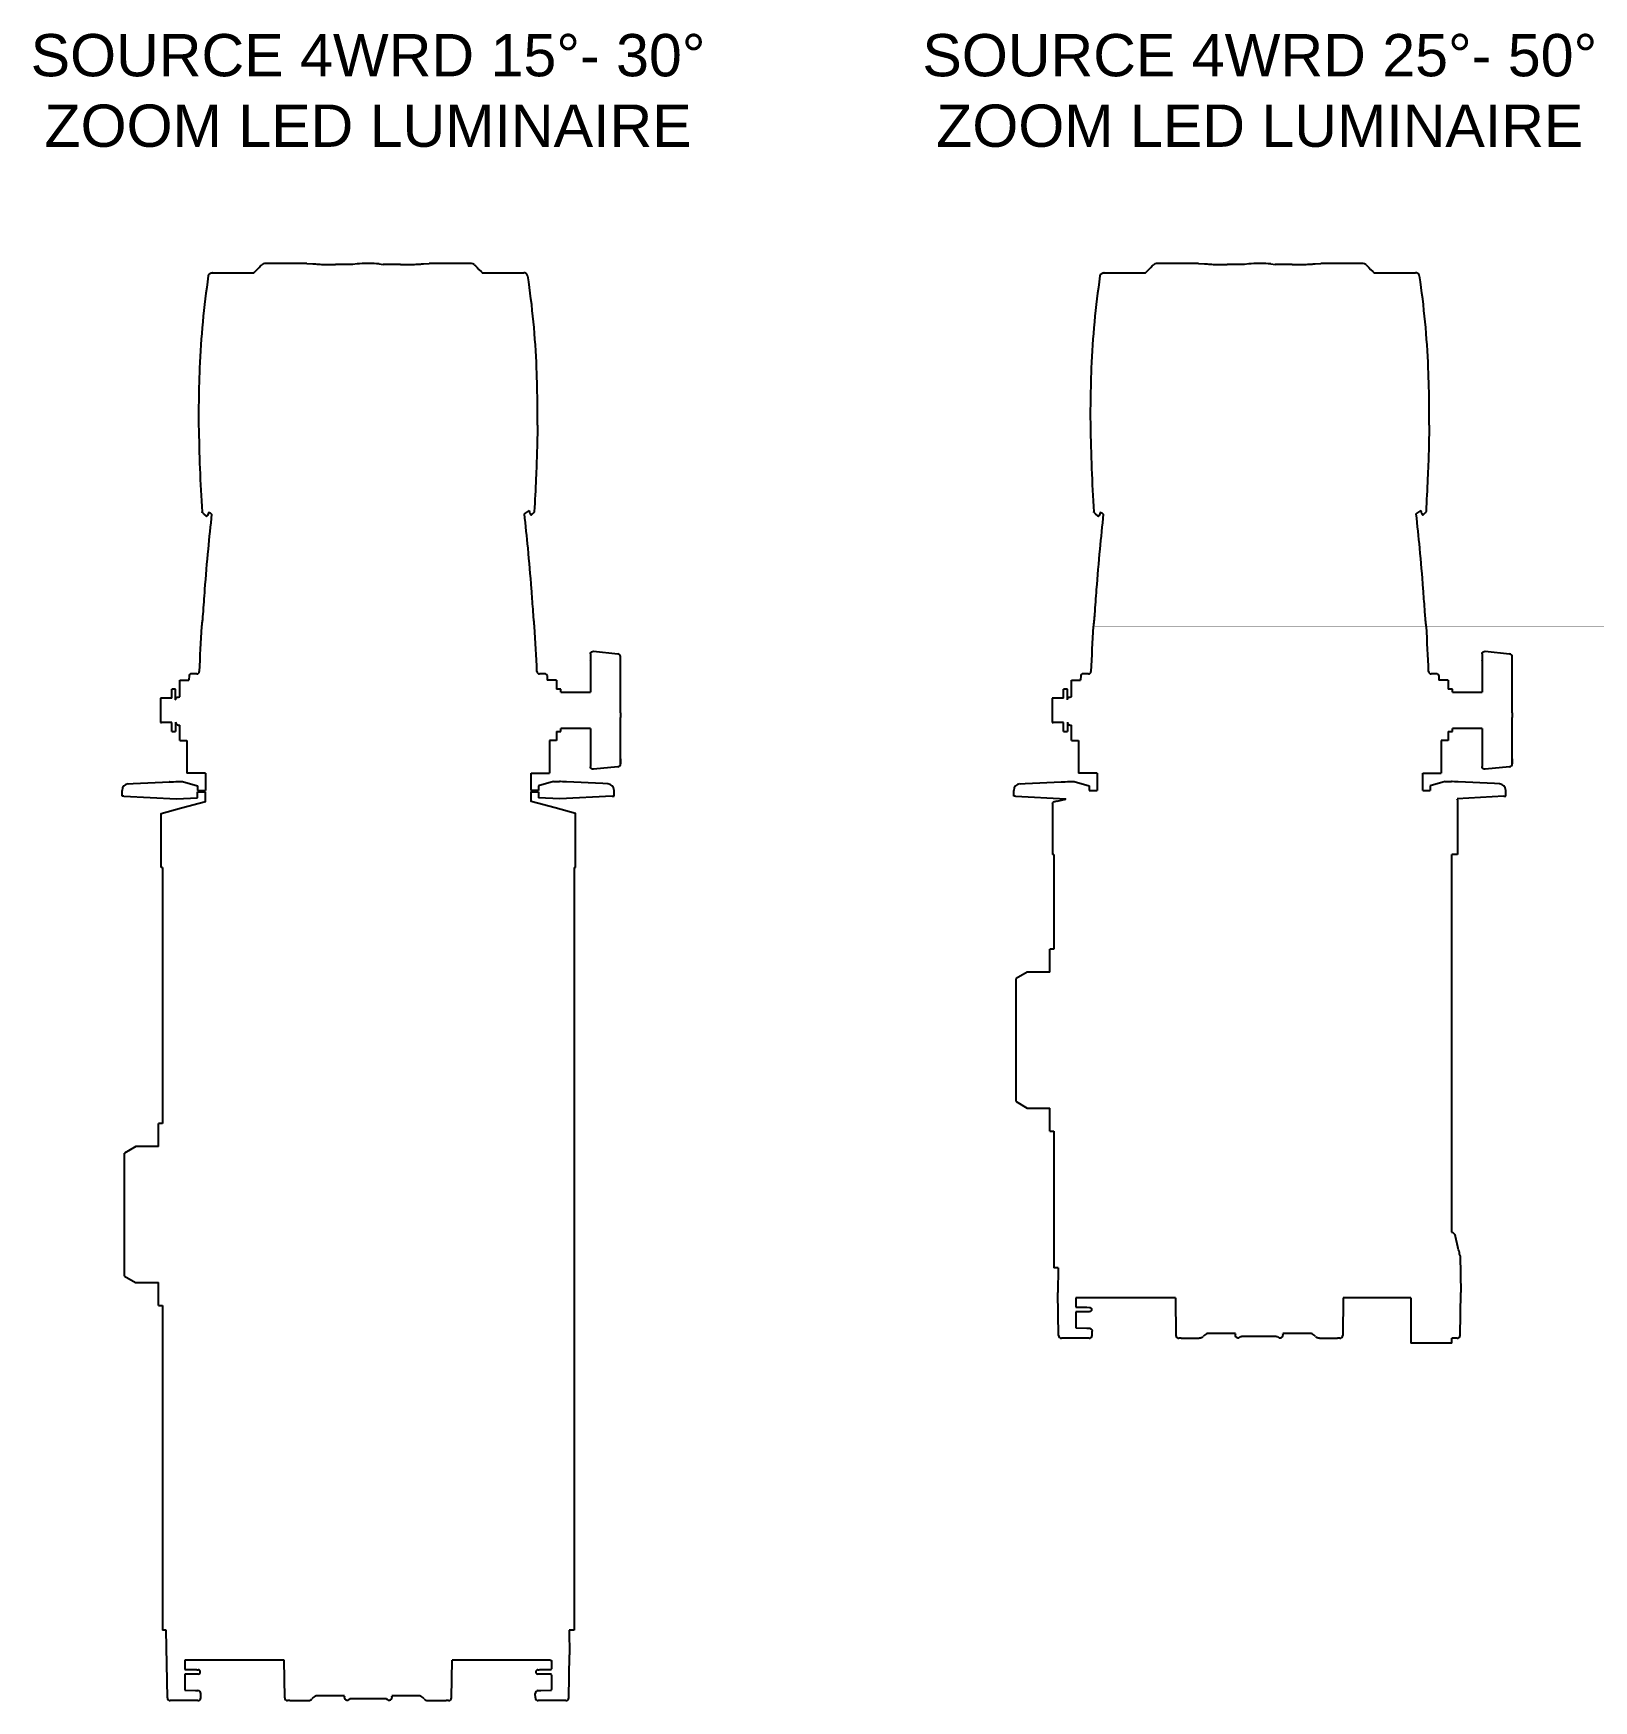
# Model space of a CAD drawing. Header units: inches. Extents: x 0 to 310, y 0 to 246.
# Drawn here: x 167.24 to 199.49, y 6.47 to 40.95 of the extents above; entities that cross this region are included whole.
import ezdxf

# ---------------------------------------------------------------- set-up
doc = ezdxf.new("R2010")
doc.units = ezdxf.units.IN
doc.header["$MEASUREMENT"] = 0
doc.linetypes.add('SLD-Solid', pattern=[0])
doc.layers.add('TEXT', color=1, linetype='Continuous')
doc.styles.add('ARIAL', font='arial.ttf')

msp = doc.modelspace()

# ---------------------------------------------------------------- linework, layer by layer
for p, q in [((170.932, 36.004), (170.935, 36.004)), ((170.939, 36.004), (170.935, 36.004)), ((171.394, 36.004), (171.795, 36.004)), ((172.892, 36.198), (172.018, 36.198)), ((172.892, 36.198), (173.013, 36.19)), ((173.842, 36.172), (173.487, 36.172)), ((173.931, 36.186), (173.842, 36.172)), ((174.139, 36.198), (174.138, 36.198)), ((174.177, 36.198), (174.139, 36.198)), ((174.383, 36.186), (174.472, 36.172)), ((174.828, 36.172), (174.472, 36.172)), ((175.303, 36.19), (175.423, 36.198)), ((176.293, 36.198), (175.423, 36.198)), ((176.519, 36.004), (176.921, 36.004)), ((177.376, 36.004), (177.38, 36.004)), ((177.46, 35.937), (177.458, 35.937)), ((189.366, 36.004), (189.368, 36.004)), ((189.372, 36.004), (189.368, 36.004)), ((189.827, 36.004), (190.229, 36.004)), ((191.326, 36.198), (190.451, 36.198)), ((191.326, 36.198), (191.446, 36.19)), ((192.276, 36.172), (191.92, 36.172)), ((192.365, 36.186), (192.276, 36.172)), ((192.572, 36.198), (192.571, 36.198)), ((192.611, 36.198), (192.572, 36.198)), ((192.817, 36.186), (192.906, 36.172)), ((193.261, 36.172), (192.906, 36.172)), ((193.737, 36.19), (193.856, 36.198)), ((194.727, 36.198), (193.856, 36.198)), ((194.953, 36.004), (195.355, 36.004)), ((195.81, 36.004), (195.813, 36.004)), ((195.894, 35.937), (195.891, 35.937)), ((170.655, 33.245), (170.654, 33.206)), ((189.089, 33.245), (189.087, 33.206)), ((170.653, 33.048), (170.655, 32.852)), ((189.087, 33.048), (189.089, 32.852)), ((170.867, 31.053), (170.835, 30.981)), ((177.391, 31.02), (177.491, 31.089)), ((189.301, 31.053), (189.269, 30.981)), ((195.825, 31.02), (195.925, 31.089)), ((170.762, 31.014), (170.805, 30.977)), ((177.508, 31.023), (177.514, 31.006)), ((177.54, 31.003), (177.557, 31.017)), ((189.195, 31.014), (189.239, 30.977)), ((195.942, 31.023), (195.948, 31.006)), ((195.974, 31.003), (195.991, 31.017)), ((170.741, 28.945), (170.739, 28.926)), ((177.575, 28.926), (177.574, 28.945)), ((189.174, 28.945), (189.173, 28.926)), ((196.009, 28.926), (196.007, 28.945)), ((178.752, 28.12), (178.752, 27.983)), ((178.752, 27.983), (178.752, 27.331)), ((178.82, 28.175), (179.32, 28.123)), ((179.377, 27.957), (179.377, 28.066)), ((179.377, 26.901), (179.377, 27.957)), ((197.185, 28.12), (197.185, 27.983)), ((197.185, 27.983), (197.185, 27.331)), ((197.253, 28.175), (197.753, 28.123)), ((197.81, 27.957), (197.81, 28.066)), ((197.81, 26.901), (197.81, 27.957)), ((170.457, 27.677), (170.454, 27.581)), ((177.857, 27.677), (177.861, 27.581)), ((188.891, 27.677), (188.887, 27.581)), ((196.291, 27.677), (196.294, 27.581)), ((170.179, 27.394), (170.101, 27.394)), ((170.101, 27.206), (170.101, 27.394)), ((170.179, 27.17), (170.179, 27.394)), ((170.266, 27.231), (170.266, 27.581)), ((170.266, 27.581), (170.454, 27.581)), ((178.049, 27.581), (177.861, 27.581)), ((178.049, 27.581), (178.049, 27.394)), ((178.127, 27.394), (178.049, 27.394)), ((178.143, 27.394), (178.127, 27.394)), ((178.143, 27.331), (178.143, 27.394)), ((178.143, 27.331), (178.752, 27.331)), ((188.613, 27.394), (188.535, 27.394)), ((188.535, 27.206), (188.535, 27.394)), ((188.613, 27.17), (188.613, 27.394)), ((188.7, 27.231), (188.7, 27.581)), ((188.7, 27.581), (188.887, 27.581)), ((196.482, 27.581), (196.294, 27.581)), ((196.482, 27.581), (196.482, 27.394)), ((196.56, 27.394), (196.482, 27.394)), ((196.577, 27.394), (196.56, 27.394)), ((196.577, 27.331), (196.577, 27.394)), ((196.577, 27.331), (197.185, 27.331)), ((169.866, 27.206), (169.866, 27.081)), ((169.866, 27.081), (169.866, 26.831)), ((170.101, 27.206), (169.888, 27.206)), ((170.237, 27.23), (170.266, 27.231)), ((179.377, 26.901), (179.377, 26.809)), ((188.3, 27.206), (188.3, 27.081)), ((188.3, 27.081), (188.3, 26.831)), ((188.535, 27.206), (188.322, 27.206)), ((188.671, 27.23), (188.7, 27.231)), ((197.81, 26.901), (197.81, 26.809)), ((169.866, 26.831), (169.866, 26.706)), ((170.101, 26.706), (169.888, 26.706)), ((170.101, 26.519), (170.101, 26.706)), ((170.179, 26.71), (170.179, 26.519)), ((170.237, 26.65), (170.266, 26.649)), ((170.266, 26.331), (170.266, 26.649)), ((178.143, 26.519), (178.143, 26.581)), ((178.752, 26.581), (178.143, 26.581)), ((178.752, 26.581), (178.752, 25.792)), ((179.377, 25.847), (179.377, 26.809)), ((188.3, 26.831), (188.3, 26.706)), ((188.535, 26.706), (188.322, 26.706)), ((188.535, 26.519), (188.535, 26.706)), ((188.613, 26.71), (188.613, 26.519)), ((188.671, 26.65), (188.7, 26.649)), ((188.7, 26.331), (188.7, 26.649)), ((196.577, 26.519), (196.577, 26.581)), ((197.185, 26.581), (196.577, 26.581)), ((197.185, 26.581), (197.185, 25.792)), ((197.81, 25.847), (197.81, 26.809)), ((170.101, 26.519), (170.179, 26.519)), ((170.266, 26.331), (170.409, 26.331)), ((178.049, 26.331), (177.909, 26.331)), ((178.049, 26.519), (178.127, 26.519)), ((178.049, 26.519), (178.049, 26.331)), ((178.127, 26.519), (178.143, 26.519)), ((178.127, 26.519), (178.127, 26.519)), ((188.535, 26.519), (188.613, 26.519)), ((188.7, 26.331), (188.843, 26.331)), ((196.482, 26.331), (196.342, 26.331)), ((196.482, 26.519), (196.56, 26.519)), ((196.482, 26.519), (196.482, 26.331)), ((196.56, 26.519), (196.577, 26.519)), ((196.56, 26.519), (196.56, 26.519)), ((179.377, 25.955), (179.377, 25.847)), ((197.81, 25.955), (197.81, 25.847)), ((170.797, 25.656), (170.797, 25.299)), ((177.529, 25.299), (177.529, 25.656)), ((179.321, 25.784), (178.82, 25.737)), ((189.231, 25.656), (189.231, 25.299)), ((195.963, 25.299), (195.963, 25.656)), ((197.754, 25.784), (197.253, 25.737)), ((169.072, 25.18), (169.072, 25.299)), ((169.109, 25.178), (169.072, 25.18)), ((169.109, 25.178), (170.196, 25.121)), ((169.2, 25.434), (169.304, 25.439)), ((169.304, 25.439), (170.056, 25.479)), ((170.322, 25.485), (170.632, 25.392)), ((170.632, 25.392), (170.632, 25.299)), ((170.632, 25.299), (170.797, 25.299)), ((170.632, 25.269), (170.797, 25.269)), ((170.632, 25.146), (170.632, 25.269)), ((177.682, 25.299), (177.529, 25.299)), ((177.992, 25.485), (177.682, 25.392)), ((177.682, 25.392), (177.682, 25.299)), ((177.682, 25.269), (177.682, 25.146)), ((179.205, 25.178), (178.118, 25.121)), ((179.01, 25.439), (178.259, 25.479)), ((179.114, 25.434), (179.01, 25.439)), ((179.205, 25.178), (179.242, 25.18)), ((179.242, 25.18), (179.242, 25.299)), ((187.506, 25.18), (187.506, 25.299)), ((187.543, 25.178), (187.506, 25.18)), ((187.543, 25.178), (188.582, 25.123)), ((187.634, 25.434), (187.738, 25.439)), ((187.738, 25.439), (188.489, 25.479)), ((188.756, 25.485), (189.066, 25.392)), ((189.066, 25.392), (189.066, 25.299)), ((189.066, 25.299), (189.231, 25.299)), ((195.963, 25.299), (196.116, 25.299)), ((196.426, 25.485), (196.116, 25.392)), ((196.116, 25.392), (196.116, 25.299)), ((197.639, 25.178), (196.671, 25.127)), ((197.444, 25.439), (196.692, 25.479)), ((197.548, 25.434), (197.444, 25.439)), ((197.639, 25.178), (197.676, 25.18)), ((197.676, 25.18), (197.676, 25.299)), ((170.196, 25.121), (170.632, 25.146)), ((178.118, 25.121), (177.682, 25.146)), ((188.308, 25.037), (188.307, 25.039)), ((188.307, 25.039), (188.307, 23.975)), ((188.402, 25.078), (188.353, 25.065)), ((188.353, 25.065), (188.353, 25.065)), ((188.402, 25.078), (188.581, 25.118)), ((196.677, 25.101), (196.677, 23.975)), ((188.307, 23.975), (188.308, 23.975)), ((188.334, 23.975), (188.308, 23.975)), ((188.334, 23.975), (188.334, 22.015)), ((196.559, 16.16), (196.559, 23.975)), ((196.677, 23.975), (196.559, 23.975)), ((169.879, 23.702), (169.88, 23.702)), ((169.906, 23.702), (169.88, 23.702)), ((169.906, 23.702), (169.906, 18.407)), ((178.42, 23.702), (178.447, 23.702)), ((178.42, 23.702), (178.42, 7.932)), ((178.447, 23.702), (178.447, 23.702)), ((188.334, 22.015), (188.252, 22.015)), ((188.252, 21.541), (188.252, 22.015)), ((187.783, 21.541), (187.552, 21.406)), ((187.552, 18.864), (187.552, 21.406)), ((188.252, 21.541), (187.783, 21.541)), ((187.552, 18.864), (187.781, 18.73)), ((187.78, 18.729), (188.24, 18.729)), ((187.781, 18.73), (188.252, 18.73)), ((188.252, 18.255), (188.252, 18.73)), ((169.906, 18.407), (169.823, 18.407)), ((169.823, 17.932), (169.823, 18.407)), ((169.353, 17.932), (169.123, 17.798)), ((169.823, 17.932), (169.353, 17.932)), ((188.252, 18.255), (188.334, 18.255)), ((188.334, 18.255), (188.334, 15.425)), ((169.123, 15.255), (169.123, 17.798)), ((196.687, 15.858), (196.64, 16.077)), ((196.733, 15.675), (196.746, 14.913)), ((169.123, 15.255), (169.352, 15.122)), ((188.425, 15.425), (188.334, 15.425)), ((188.425, 15.425), (188.416, 14.913)), ((169.351, 15.121), (169.81, 15.121)), ((169.352, 15.122), (169.823, 15.122)), ((169.823, 14.647), (169.823, 15.122)), ((188.432, 14.027), (188.416, 14.913)), ((196.731, 14.027), (196.746, 14.913)), ((169.823, 14.647), (169.906, 14.647)), ((169.906, 14.647), (169.906, 7.932)), ((190.85, 14.803), (188.791, 14.803)), ((188.791, 14.803), (188.791, 14.667)), ((188.791, 14.667), (188.791, 14.613)), ((188.791, 14.613), (189.014, 14.609)), ((189.014, 14.517), (188.791, 14.513)), ((188.791, 14.513), (188.791, 14.183)), ((189.014, 14.609), (189.069, 14.608)), ((189.069, 14.518), (189.014, 14.517)), ((190.85, 14.803), (190.857, 14.027)), ((194.313, 14.803), (194.305, 14.027)), ((195.711, 14.803), (194.313, 14.803)), ((195.711, 14.803), (195.711, 13.865)), ((188.791, 14.183), (189.014, 14.179)), ((189.014, 14.179), (189.066, 14.178)), ((188.432, 14.027), (188.432, 14.023)), ((188.51, 13.968), (188.492, 13.968)), ((188.796, 13.968), (188.51, 13.968)), ((188.941, 13.968), (188.796, 13.968)), ((189.013, 13.968), (188.941, 13.968)), ((189.063, 13.968), (189.013, 13.968)), ((189.123, 14.027), (189.125, 14.117)), ((190.967, 13.968), (190.917, 13.968)), ((190.967, 13.968), (191.335, 13.968)), ((191.45, 14.033), (191.42, 14.003)), ((192.087, 14.068), (191.535, 14.068)), ((192.266, 14.01), (192.886, 14.01)), ((193.628, 14.068), (193.065, 14.068)), ((193.743, 14.003), (193.713, 14.033)), ((193.828, 13.968), (194.196, 13.968)), ((194.246, 13.968), (194.196, 13.968)), ((196.559, 13.865), (195.711, 13.865)), ((196.559, 13.865), (196.559, 13.968)), ((196.653, 13.968), (196.559, 13.968)), ((196.671, 13.968), (196.653, 13.968)), ((196.731, 14.023), (196.731, 14.027)), ((169.983, 7.932), (169.906, 7.932)), ((170.008, 6.534), (169.983, 7.932)), ((178.313, 7.932), (178.322, 7.42)), ((178.42, 7.932), (178.313, 7.932)), ((170.372, 7.31), (170.367, 7.305)), ((170.367, 7.305), (170.367, 7.174)), ((170.394, 7.31), (170.372, 7.31)), ((170.454, 7.31), (170.394, 7.31)), ((172.42, 7.31), (170.454, 7.31)), ((172.433, 6.534), (172.42, 7.31)), ((175.881, 6.534), (175.895, 7.31)), ((177.86, 7.31), (175.895, 7.31)), ((177.92, 7.31), (177.86, 7.31)), ((177.92, 7.31), (177.942, 7.31)), ((177.942, 7.31), (177.947, 7.305)), ((177.947, 7.305), (177.947, 7.136)), ((178.307, 6.534), (178.322, 7.42)), ((170.367, 7.174), (170.367, 7.136)), ((170.367, 7.136), (170.367, 7.125)), ((170.367, 7.125), (170.372, 7.12)), ((170.372, 7.02), (170.367, 7.015)), ((170.367, 7.015), (170.367, 7.004)), ((170.367, 7.004), (170.367, 6.706)), ((170.372, 7.12), (170.589, 7.116)), ((170.589, 7.024), (170.372, 7.02)), ((177.725, 7.116), (177.942, 7.12)), ((177.942, 7.02), (177.725, 7.024)), ((177.942, 7.12), (177.947, 7.125)), ((177.947, 7.015), (177.942, 7.02)), ((177.947, 7.125), (177.947, 7.136)), ((177.947, 7.004), (177.947, 7.015)), ((177.947, 7.004), (177.947, 6.706)), ((170.367, 6.706), (170.367, 6.695)), ((170.367, 6.695), (170.372, 6.69)), ((170.372, 6.69), (170.589, 6.686)), ((170.699, 6.534), (170.7, 6.624)), ((173.67, 6.575), (173.11, 6.575)), ((175.204, 6.575), (174.647, 6.575)), ((177.616, 6.534), (177.614, 6.624)), ((177.725, 6.686), (177.942, 6.69)), ((177.942, 6.69), (177.947, 6.695)), ((177.947, 6.695), (177.947, 6.706)), ((170.008, 6.534), (170.008, 6.53)), ((170.086, 6.475), (170.068, 6.475)), ((170.372, 6.475), (170.086, 6.475)), ((170.517, 6.475), (170.372, 6.475)), ((170.589, 6.475), (170.517, 6.475)), ((170.639, 6.475), (170.589, 6.475)), ((172.543, 6.475), (172.493, 6.475)), ((172.543, 6.475), (172.911, 6.475)), ((173.025, 6.54), (172.996, 6.51)), ((173.78, 6.517), (174.537, 6.517)), ((175.318, 6.51), (175.289, 6.54)), ((175.403, 6.475), (175.772, 6.475)), ((175.821, 6.475), (175.772, 6.475)), ((177.725, 6.475), (177.676, 6.475)), ((177.798, 6.475), (177.725, 6.475)), ((177.943, 6.475), (177.798, 6.475)), ((178.228, 6.475), (177.943, 6.475)), ((178.247, 6.475), (178.228, 6.475)), ((178.307, 6.53), (178.307, 6.534))]:
    msp.add_line(p, q)
at = {"linetype": 'SLD-Solid'}
for p, q in [((170.616, 27.709), (170.487, 27.707)), ((177.828, 27.707), (177.699, 27.709)), ((189.049, 27.709), (188.92, 27.707)), ((196.261, 27.707), (196.132, 27.709)), ((170.409, 26.331), (170.409, 25.656)), ((177.905, 26.331), (177.905, 25.656)), ((188.843, 26.331), (188.843, 25.656)), ((196.339, 26.331), (196.339, 25.656)), ((170.797, 25.656), (170.409, 25.656)), ((177.529, 25.656), (177.905, 25.656)), ((189.231, 25.656), (188.843, 25.656)), ((195.963, 25.656), (196.339, 25.656))]:
    msp.add_line(p, q, dxfattribs=at)
at = {"flags": 128}
for points in [[(171.815, 36.024), (171.865, 36.074), (171.905, 36.114), (171.935, 36.144), (171.955, 36.163), (171.965, 36.173), (171.966, 36.175)], [(176.349, 36.175), (176.35, 36.173), (176.36, 36.163), (176.38, 36.144), (176.41, 36.114), (176.449, 36.074), (176.499, 36.024)], [(190.249, 36.024), (190.299, 36.074), (190.338, 36.114), (190.368, 36.144), (190.388, 36.163), (190.398, 36.173), (190.399, 36.175)], [(194.782, 36.175), (194.784, 36.173), (194.794, 36.163), (194.813, 36.144), (194.843, 36.114), (194.883, 36.074), (194.933, 36.024)], [(170.732, 31.046), (170.742, 31.037), (170.754, 31.027)], [(177.587, 31.049), (177.564, 31.03)], [(189.165, 31.046), (189.176, 31.037), (189.188, 31.027)], [(196.02, 31.049), (195.997, 31.03)], [(169.879, 23.702), (169.879, 24.824), (170.299, 24.936), (170.797, 25.07), (170.797, 25.269)], [(170.056, 25.479), (170.055, 25.479), (170.068, 25.478), (170.096, 25.478), (170.135, 25.479), (170.181, 25.481), (170.197, 25.482)], [(178.447, 23.702), (178.447, 24.824), (178.028, 24.936), (177.529, 25.07), (177.529, 25.269), (177.682, 25.269)], [(178.259, 25.479), (178.26, 25.479), (178.246, 25.478), (178.219, 25.478), (178.179, 25.479), (178.133, 25.481), (178.117, 25.482)], [(188.489, 25.479), (188.489, 25.479), (188.502, 25.478), (188.53, 25.478), (188.569, 25.479), (188.615, 25.481), (188.631, 25.482)], [(196.692, 25.479), (196.693, 25.479), (196.68, 25.478), (196.652, 25.478), (196.613, 25.479), (196.567, 25.481), (196.551, 25.482)], [(188.402, 25.078), (188.373, 25.07), (188.353, 25.065)], [(170.589, 7.116), (170.609, 7.116), (170.627, 7.115), (170.645, 7.115)], [(170.645, 7.025), (170.627, 7.025), (170.609, 7.024), (170.589, 7.024)], [(177.669, 7.115), (177.687, 7.115), (177.706, 7.116), (177.725, 7.116)], [(177.725, 7.024), (177.705, 7.024), (177.687, 7.025), (177.669, 7.025)], [(170.589, 6.686), (170.608, 6.686), (170.625, 6.685), (170.641, 6.685)], [(177.673, 6.685), (177.689, 6.685), (177.707, 6.686), (177.725, 6.686)]]:
    msp.add_lwpolyline(points, dxfattribs=at)
for centre, radius, start, end in [((188.21, 33.331), 17.55, 171.4598, 177.7109), ((172.021, 36.119), 0.0787, 92.7737, 135), ((174.138, 34.437), 1.761, 90, 96.7299), ((174.177, 34.437), 1.761, 83.2713, 90), ((176.293, 36.119), 0.0787, 45, 87.9842), ((160.105, 33.331), 17.55, 2.2915, 8.5402), ((206.643, 33.331), 17.55, 171.4598, 177.7109), ((190.455, 36.119), 0.0787, 92.7737, 135), ((192.571, 34.437), 1.761, 90, 96.7299), ((192.611, 34.437), 1.761, 83.2713, 90), ((194.727, 36.119), 0.0787, 45, 87.9842), ((178.538, 33.331), 17.55, 2.2915, 8.5402), ((195.269, 33.048), 24.615, 177.7102, 179.5418), ((153.045, 33.048), 24.615, 0.4582, 2.2915), ((213.703, 33.048), 24.615, 177.7102, 179.5418), ((171.479, 33.048), 24.615, 0.4582, 2.2915), ((195.269, 33.048), 24.616, 179.6334, 180), ((24.088, 33.087), 153.572, 359.91211, 0.05886), ((213.703, 33.048), 24.616, 179.6334, 180), ((42.521, 33.087), 153.572, 359.91211, 0.05886), ((177.544, 31.032), 0.0197, 310, 353.988), ((195.978, 31.032), 0.0197, 310, 353.988), ((179.317, 28.063), 0.0599, 2.0026, 87.328), ((197.75, 28.063), 0.0599, 2.0026, 87.328), ((170.239, 26.71), 0.06, 180, 268.5), ((188.673, 26.71), 0.06, 180, 268.5), ((179.314, 25.847), 0.0625, 275.9235, 360), ((197.748, 25.847), 0.0625, 275.9235, 360), ((169.208, 25.299), 0.135, 93, 180), ((170.197, 27.717), 2.236, 270.003, 273.203), ((178.117, 27.717), 2.236, 266.797, 269.997), ((179.107, 25.299), 0.135, 0, 87), ((187.641, 25.299), 0.135, 93, 180), ((188.631, 27.717), 2.236, 270.003, 273.203), ((196.551, 27.717), 2.236, 266.797, 269.997), ((197.54, 25.299), 0.135, 0, 87), ((188.322, 25.039), 0.015, 104.3935, 179.885), ((196.532, 16.053), 0.11, 12.23, 75.9362), ((188.492, 14.028), 0.06, 181, 270), ((189.063, 14.028), 0.06, 270, 359), ((190.917, 14.028), 0.06, 181, 270), ((191.335, 14.088), 0.12, 302.0296, 315), ((191.535, 13.948), 0.12, 90, 135), ((192.144, 14.041), 0.0625, 154.3106, 328.4001), ((193.009, 14.041), 0.0625, 211.6695, 25.6894), ((193.628, 13.948), 0.12, 45, 90), ((193.828, 14.088), 0.12, 225, 237.9704), ((194.246, 14.028), 0.06, 270, 359), ((196.671, 14.028), 0.06, 270, 359), ((170.644, 7.07), 0.0452, 270.9995, 89.0005), ((177.67, 7.07), 0.0452, 90.9995, 269.0005), ((170.64, 6.625), 0.06, 358.9987, 89.0009), ((173.11, 6.455), 0.12, 90, 135), ((173.726, 6.548), 0.0625, 154.3102, 330.3438), ((174.591, 6.548), 0.0625, 209.6562, 25.6898), ((175.204, 6.455), 0.12, 45, 90), ((177.674, 6.625), 0.06, 91, 181.0007), ((170.068, 6.535), 0.06, 181, 270), ((170.639, 6.535), 0.06, 270, 359), ((172.493, 6.535), 0.06, 181, 270), ((172.911, 6.595), 0.12, 269.9426, 302.0856), ((172.911, 6.595), 0.12, 302.0296, 315), ((175.403, 6.595), 0.12, 225, 237.9704), ((175.403, 6.595), 0.12, 237.9135, 270.0583), ((175.821, 6.535), 0.06, 270, 359), ((177.676, 6.535), 0.06, 181, 270), ((178.247, 6.535), 0.06, 270, 359)]:
    msp.add_arc(centre, radius, start, end)
at = {"linetype": 'SLD-Solid'}
for centre, radius, start, end in [((221.283, 25.656), 50.66, 176.5706, 177.6226), ((127.031, 25.656), 50.66, 2.3774, 3.4294), ((239.717, 25.656), 50.66, 176.5706, 177.6226), ((145.465, 25.656), 50.66, 2.3774, 3.4294), ((170.487, 27.677), 0.03, 91, 180), ((170.617, 27.759), 0.05, 268.6793, 357.9452), ((177.699, 27.76), 0.0514, 183.0953, 269.469), ((177.827, 27.677), 0.03, 0, 89), ((188.921, 27.677), 0.03, 91, 180), ((189.05, 27.759), 0.05, 268.6793, 357.9452), ((196.133, 27.76), 0.0514, 183.0953, 269.469), ((196.261, 27.677), 0.03, 0, 89)]:
    msp.add_arc(centre, radius, start, end, dxfattribs=at)
at = {"extrusion": (0, 0, -1)}
for centre, major_axis, ratio, start_param, end_param in [((178.814, 28.12), (-0.0625, 0.0013), 0.921914, 6.263735, 6.469858), ((178.814, 27.983), (-0.0625, -0.0015), 0.932153, 0.022517, 0.22864), ((178.814, 28.117), (-0.0599, 0.0195), 0.917041, 6.198868, 7.650807), ((197.248, 28.12), (-0.0625, 0.0013), 0.921914, 6.263735, 6.469858), ((197.248, 27.983), (-0.0625, -0.0015), 0.932153, 0.022517, 0.22864), ((197.248, 28.117), (-0.0599, 0.0195), 0.917041, 6.198868, 7.650807), ((178.814, 25.792), (-0.0625, -0.0013), 0.921914, 6.096512, 6.302636), ((178.814, 25.795), (-0.0599, -0.0195), 0.917041, 4.915564, 6.367503), ((197.248, 25.792), (-0.0625, -0.0013), 0.921914, 6.096512, 6.302636), ((197.248, 25.795), (-0.0599, -0.0195), 0.917041, 4.915564, 6.367503)]:
    msp.add_ellipse(centre, major_axis=major_axis, ratio=ratio, start_param=start_param, end_param=end_param, dxfattribs=at)
for points, knots in [([(170.854, 35.937), (170.857, 35.946), (170.861, 35.963), (170.878, 35.984), (170.9, 35.999), (170.92, 36.004), (170.93, 36.004), (170.932, 36.004)], [0, 0, 0, 0, 0.23723, 0.474457, 0.711689, 0.948932, 1, 1, 1, 1]), ([(170.939, 36.004), (170.982, 36.004), (171.073, 36.004), (171.17, 36.004), (171.228, 36.004)], [0, 0, 0, 0, 0.4017315, 1, 1, 1, 1]), ([(171.228, 36.004), (171.234, 36.004), (171.249, 36.004), (171.271, 36.004), (171.284, 36.004)], [0, 0, 0, 0, 0.36253, 1, 1, 1, 1]), ([(171.284, 36.004), (171.289, 36.004), (171.298, 36.004), (171.332, 36.004), (171.367, 36.004), (171.389, 36.004), (171.394, 36.004)], [0, 0, 0, 0, 0.305511, 0.611335, 0.909803, 1, 1, 1, 1]), ([(171.795, 36.004), (171.796, 36.005), (171.801, 36.01), (171.807, 36.016), (171.813, 36.022), (171.815, 36.023), (171.815, 36.024)], [0.0088851, 0.0088851, 0.0088851, 0.0088851, 0.1577764, 0.4918992, 0.7455875, 1, 1, 1, 1]), ([(173.013, 36.19), (173.017, 36.189), (173.032, 36.188), (173.071, 36.185), (173.127, 36.181), (173.193, 36.177), (173.268, 36.175), (173.366, 36.172), (173.441, 36.171), (173.487, 36.171)], [0, 0, 0, 0, 0.068546, 0.210245, 0.351404, 0.49256, 0.63353, 0.774496, 1, 1, 1, 1]), ([(174.828, 36.171), (174.856, 36.171), (174.914, 36.172), (174.998, 36.173), (175.078, 36.176), (175.15, 36.179), (175.212, 36.182), (175.269, 36.186), (175.291, 36.189), (175.303, 36.19)], [0, 0, 0, 0, 0.139302, 0.278606, 0.418259, 0.557918, 0.69795, 0.837989, 1, 1, 1, 1]), ([(176.499, 36.024), (176.5, 36.023), (176.502, 36.022), (176.507, 36.016), (176.514, 36.01), (176.518, 36.005), (176.52, 36.004), (176.52, 36.004)], [0, 0, 0, 0, 0.254413, 0.508101, 0.842224, 0.991115, 1, 1, 1, 1]), ([(176.921, 36.004), (176.926, 36.004), (176.947, 36.004), (176.982, 36.004), (177.017, 36.004), (177.026, 36.004), (177.03, 36.004)], [0, 0, 0, 0, 0.090197, 0.388665, 0.694489, 1, 1, 1, 1]), ([(177.03, 36.004), (177.044, 36.004), (177.065, 36.004), (177.081, 36.004), (177.086, 36.004)], [0, 0, 0, 0, 0.63747, 1, 1, 1, 1]), ([(177.086, 36.004), (177.145, 36.004), (177.242, 36.004), (177.332, 36.004), (177.376, 36.004)], [0, 0, 0, 0, 0.5982685, 1, 1, 1, 1]), ([(177.458, 35.937), (177.455, 35.946), (177.451, 35.963), (177.434, 35.984), (177.412, 35.999), (177.392, 36.004), (177.382, 36.004), (177.38, 36.004)], [0, 0, 0, 0, 0.237205, 0.474417, 0.711643, 0.948894, 1, 1, 1, 1]), ([(189.288, 35.937), (189.29, 35.946), (189.295, 35.963), (189.312, 35.984), (189.334, 35.999), (189.353, 36.004), (189.364, 36.004), (189.366, 36.004)], [0, 0, 0, 0, 0.23723, 0.474457, 0.711689, 0.948932, 1, 1, 1, 1]), ([(189.372, 36.004), (189.416, 36.004), (189.506, 36.004), (189.604, 36.004), (189.662, 36.004)], [0, 0, 0, 0, 0.4017315, 1, 1, 1, 1]), ([(189.662, 36.004), (189.667, 36.004), (189.683, 36.004), (189.704, 36.004), (189.718, 36.004)], [0, 0, 0, 0, 0.36253, 1, 1, 1, 1]), ([(189.718, 36.004), (189.722, 36.004), (189.732, 36.004), (189.766, 36.004), (189.801, 36.004), (189.822, 36.004), (189.827, 36.004)], [0, 0, 0, 0, 0.305511, 0.611335, 0.909803, 1, 1, 1, 1]), ([(190.229, 36.004), (190.23, 36.005), (190.234, 36.01), (190.241, 36.016), (190.247, 36.022), (190.248, 36.023), (190.249, 36.024)], [0.0088851, 0.0088851, 0.0088851, 0.0088851, 0.1577764, 0.4918992, 0.7455875, 1, 1, 1, 1]), ([(191.446, 36.19), (191.451, 36.189), (191.466, 36.188), (191.504, 36.185), (191.56, 36.181), (191.627, 36.177), (191.702, 36.175), (191.799, 36.172), (191.874, 36.171), (191.92, 36.171)], [0, 0, 0, 0, 0.068546, 0.210245, 0.351404, 0.49256, 0.63353, 0.774496, 1, 1, 1, 1]), ([(193.261, 36.171), (193.29, 36.171), (193.348, 36.172), (193.432, 36.173), (193.511, 36.176), (193.584, 36.179), (193.646, 36.182), (193.702, 36.186), (193.725, 36.189), (193.737, 36.19)], [0, 0, 0, 0, 0.139302, 0.278606, 0.418259, 0.557918, 0.69795, 0.837989, 1, 1, 1, 1]), ([(194.933, 36.024), (194.934, 36.023), (194.935, 36.022), (194.941, 36.016), (194.947, 36.01), (194.952, 36.005), (194.953, 36.004), (194.953, 36.004)], [0, 0, 0, 0, 0.254413, 0.508101, 0.842224, 0.991115, 1, 1, 1, 1]), ([(195.355, 36.004), (195.36, 36.004), (195.381, 36.004), (195.416, 36.004), (195.45, 36.004), (195.459, 36.004), (195.464, 36.004)], [0, 0, 0, 0, 0.090197, 0.388665, 0.694489, 1, 1, 1, 1]), ([(195.464, 36.004), (195.477, 36.004), (195.499, 36.004), (195.514, 36.004), (195.52, 36.004)], [0, 0, 0, 0, 0.63747, 1, 1, 1, 1]), ([(195.52, 36.004), (195.578, 36.004), (195.675, 36.004), (195.766, 36.004), (195.81, 36.004)], [0, 0, 0, 0, 0.5982685, 1, 1, 1, 1]), ([(195.891, 35.937), (195.889, 35.946), (195.885, 35.963), (195.868, 35.984), (195.846, 35.999), (195.826, 36.004), (195.815, 36.004), (195.813, 36.004)], [0, 0, 0, 0, 0.237205, 0.474417, 0.711643, 0.948894, 1, 1, 1, 1]), ([(170.655, 32.852), (170.661, 32.553), (170.674, 31.955), (170.708, 31.358), (170.725, 31.06)], [0, 0, 0, 0, 0.499829, 1, 1, 1, 1]), ([(177.659, 32.852), (177.657, 32.675), (177.651, 32.308), (177.627, 31.712), (177.605, 31.293), (177.594, 31.063)], [0, 0, 0, 0, 0.296632, 0.615057, 1, 1, 1, 1]), ([(189.089, 32.852), (189.095, 32.553), (189.108, 31.955), (189.141, 31.358), (189.158, 31.06)], [0, 0, 0, 0, 0.499829, 1, 1, 1, 1]), ([(196.093, 32.852), (196.09, 32.675), (196.084, 32.308), (196.061, 31.712), (196.039, 31.293), (196.027, 31.063)], [0, 0, 0, 0, 0.296632, 0.615057, 1, 1, 1, 1]), ([(170.732, 31.046), (170.73, 31.048), (170.727, 31.051), (170.725, 31.056), (170.725, 31.059), (170.725, 31.06)], [0, 0, 0, 0, 0.41195, 0.823898, 1, 1, 1, 1]), ([(170.867, 31.053), (170.87, 31.051), (170.872, 31.049), (170.875, 31.047), (170.886, 31.039), (170.901, 31.028), (170.917, 31.016), (170.922, 31.012)], [-0.0286299, -0.0286299, -0.0286299, -0.0286299, 0, 0, 0, 0.1079512, 0.1639253, 0.1639253, 0.1639253, 0.1639253]), ([(177.508, 31.023), (177.507, 31.024), (177.506, 31.029), (177.501, 31.051), (177.493, 31.079), (177.491, 31.088), (177.491, 31.088), (177.491, 31.088), (177.491, 31.089)], [0, 0, 0, 0, 0.291772, 0.775951, 1, 1, 1, 1.00608, 1.00608, 1.00608, 1.00608]), ([(177.594, 31.063), (177.593, 31.061), (177.593, 31.057), (177.59, 31.052), (177.587, 31.05), (177.587, 31.049)], [0, 0, 0, 0, 0.410759, 0.821526, 1, 1, 1, 1]), ([(189.165, 31.046), (189.164, 31.048), (189.161, 31.051), (189.159, 31.056), (189.158, 31.059), (189.158, 31.06)], [0, 0, 0, 0, 0.41195, 0.823898, 1, 1, 1, 1]), ([(189.301, 31.053), (189.303, 31.051), (189.306, 31.049), (189.309, 31.047), (189.319, 31.039), (189.335, 31.028), (189.351, 31.016), (189.356, 31.012)], [-0.0286299, -0.0286299, -0.0286299, -0.0286299, 0, 0, 0, 0.1079512, 0.1639253, 0.1639253, 0.1639253, 0.1639253]), ([(195.942, 31.023), (195.941, 31.024), (195.94, 31.029), (195.934, 31.051), (195.927, 31.079), (195.925, 31.088), (195.925, 31.088), (195.925, 31.088), (195.925, 31.089)], [0, 0, 0, 0, 0.291772, 0.775951, 1, 1, 1, 1.00608, 1.00608, 1.00608, 1.00608]), ([(196.027, 31.063), (196.027, 31.061), (196.026, 31.057), (196.023, 31.052), (196.021, 31.05), (196.02, 31.049)], [0, 0, 0, 0, 0.410759, 0.821526, 1, 1, 1, 1]), ([(170.922, 31.012), (170.897, 30.771), (170.842, 30.251), (170.784, 29.562), (170.753, 29.114), (170.741, 28.945)], [0, 0, 0, 0, 0.350751, 0.755454, 1, 1, 1, 1]), ([(170.754, 31.027), (170.754, 31.027), (170.754, 31.027), (170.754, 31.027), (170.755, 31.026), (170.755, 31.024), (170.756, 31.02), (170.758, 31.016), (170.761, 31.014), (170.762, 31.014)], [-0.007549, -0.007549, -0.007549, -0.007549, 0, 0, 0, 0.181363, 0.478157, 0.830485, 1, 1, 1, 1]), ([(170.806, 30.977), (170.807, 30.976), (170.811, 30.973), (170.817, 30.972), (170.823, 30.972), (170.828, 30.974), (170.831, 30.976), (170.833, 30.978), (170.834, 30.98), (170.835, 30.981), (170.835, 30.981), (170.835, 30.981), (170.835, 30.981)], [0, 0, 0, 0, 0.141351, 0.324464, 0.468055, 0.588237, 0.689788, 0.770202, 0.831627, 0.896372, 0.996467, 1, 1, 1, 1]), ([(177.574, 28.945), (177.571, 28.98), (177.56, 29.154), (177.526, 29.608), (177.471, 30.265), (177.416, 30.782), (177.391, 31.02)], [0, 0, 0, 0, 0.0503988, 0.251996, 0.6552575, 1, 1, 1, 1]), ([(177.514, 31.006), (177.515, 31.005), (177.517, 31.002), (177.523, 31), (177.53, 30.999), (177.536, 31), (177.539, 31.003), (177.54, 31.003)], [0, 0, 0, 0, 0.163084, 0.37138, 0.60663, 0.848244, 1, 1, 1, 1]), ([(189.356, 31.012), (189.331, 30.771), (189.276, 30.251), (189.218, 29.562), (189.186, 29.114), (189.174, 28.945)], [0, 0, 0, 0, 0.350751, 0.755454, 1, 1, 1, 1]), ([(189.188, 31.027), (189.188, 31.027), (189.188, 31.027), (189.188, 31.027), (189.188, 31.026), (189.188, 31.024), (189.19, 31.02), (189.192, 31.016), (189.195, 31.014), (189.195, 31.014)], [-0.007549, -0.007549, -0.007549, -0.007549, 0, 0, 0, 0.181363, 0.478157, 0.830485, 1, 1, 1, 1]), ([(189.239, 30.977), (189.241, 30.976), (189.244, 30.973), (189.251, 30.972), (189.257, 30.972), (189.261, 30.974), (189.265, 30.976), (189.267, 30.978), (189.268, 30.98), (189.269, 30.981), (189.269, 30.981), (189.269, 30.981), (189.269, 30.981)], [0, 0, 0, 0, 0.141351, 0.324464, 0.468055, 0.588237, 0.689788, 0.770202, 0.831627, 0.896372, 0.996467, 1, 1, 1, 1]), ([(196.007, 28.945), (196.005, 28.98), (195.993, 29.154), (195.96, 29.608), (195.905, 30.265), (195.85, 30.782), (195.825, 31.02)], [0, 0, 0, 0, 0.0503988, 0.251996, 0.6552575, 1, 1, 1, 1]), ([(195.948, 31.006), (195.949, 31.005), (195.951, 31.002), (195.957, 31), (195.963, 30.999), (195.97, 31), (195.973, 31.003), (195.974, 31.003)], [0, 0, 0, 0, 0.163084, 0.37138, 0.60663, 0.848244, 1, 1, 1, 1]), ([(170.739, 28.927), (170.738, 28.911), (170.736, 28.878), (170.731, 28.828), (170.726, 28.781), (170.721, 28.741), (170.717, 28.711), (170.715, 28.693), (170.714, 28.688), (170.714, 28.687), (170.714, 28.687), (170.714, 28.687)], [0, 0, 0, 0, 0.117204, 0.263202, 0.410025, 0.557945, 0.706243, 0.854913, 0.975208, 0.99365, 1, 1, 1, 1]), ([(170.714, 28.689), (170.714, 28.688), (170.714, 28.687), (170.714, 28.687), (170.714, 28.687), (170.714, 28.687), (170.714, 28.687), (170.714, 28.686), (170.714, 28.686)], [0, 0, 0, 0, 0.53965, 0.778612, 0.90551, 0.963079, 0.995423, 1, 1, 1, 1]), ([(177.6, 28.686), (177.6, 28.686), (177.6, 28.686), (177.6, 28.687), (177.6, 28.687), (177.6, 28.687), (177.6, 28.688), (177.599, 28.695), (177.596, 28.715), (177.592, 28.747), (177.588, 28.789), (177.582, 28.838), (177.578, 28.885), (177.576, 28.915), (177.575, 28.927)], [0, 0, 0, 0, 0.00009, 0.001087, 0.003002, 0.008415, 0.038839, 0.179186, 0.327168, 0.473731, 0.620224, 0.766252, 0.911941, 1, 1, 1, 1]), ([(189.173, 28.927), (189.172, 28.911), (189.169, 28.878), (189.165, 28.828), (189.16, 28.781), (189.155, 28.741), (189.151, 28.711), (189.149, 28.693), (189.148, 28.688), (189.148, 28.687), (189.148, 28.687), (189.148, 28.687)], [0, 0, 0, 0, 0.117204, 0.263202, 0.410025, 0.557945, 0.706243, 0.854913, 0.975208, 0.99365, 1, 1, 1, 1]), ([(189.148, 28.689), (189.148, 28.688), (189.148, 28.687), (189.148, 28.687), (189.148, 28.687), (189.148, 28.687), (189.148, 28.687), (189.148, 28.686), (189.148, 28.686)], [0, 0, 0, 0, 0.53965, 0.778612, 0.90551, 0.963079, 0.995423, 1, 1, 1, 1]), ([(196.034, 28.686), (196.034, 28.686), (196.034, 28.686), (196.034, 28.687), (196.034, 28.687), (196.034, 28.687), (196.034, 28.688), (196.033, 28.695), (196.03, 28.715), (196.026, 28.747), (196.021, 28.789), (196.016, 28.838), (196.012, 28.885), (196.01, 28.915), (196.009, 28.927)], [0, 0, 0, 0, 0.00009, 0.001087, 0.003002, 0.008415, 0.038839, 0.179186, 0.327168, 0.473731, 0.620224, 0.766252, 0.911941, 1, 1, 1, 1]), ([(169.888, 27.206), (169.886, 27.206), (169.872, 27.206), (169.869, 27.206), (169.866, 27.206)], [0, 0, 0, 0, 0.211002, 1, 1, 1, 1]), ([(170.179, 27.17), (170.179, 27.171), (170.179, 27.172), (170.179, 27.175), (170.18, 27.181), (170.183, 27.194), (170.189, 27.205), (170.199, 27.216), (170.211, 27.225), (170.226, 27.23), (170.235, 27.23), (170.237, 27.23)], [0, 0, 0, 0, 0.0046982, 0.0398693, 0.0943381, 0.2315795, 0.4579638, 0.5023819, 0.7162911, 0.9308515, 1, 1, 1, 1]), ([(188.322, 27.206), (188.319, 27.206), (188.306, 27.206), (188.303, 27.206), (188.3, 27.206)], [0, 0, 0, 0, 0.211002, 1, 1, 1, 1]), ([(188.613, 27.17), (188.613, 27.171), (188.613, 27.172), (188.613, 27.175), (188.614, 27.181), (188.617, 27.194), (188.623, 27.205), (188.633, 27.216), (188.645, 27.225), (188.66, 27.23), (188.669, 27.23), (188.671, 27.23)], [0, 0, 0, 0, 0.0046982, 0.0398693, 0.0943381, 0.2315795, 0.4579638, 0.5023819, 0.7162911, 0.9308515, 1, 1, 1, 1]), ([(169.866, 26.706), (169.869, 26.706), (169.872, 26.706), (169.886, 26.706), (169.888, 26.706)], [0, 0, 0, 0, 0.788998, 1, 1, 1, 1]), ([(188.3, 26.706), (188.303, 26.706), (188.306, 26.706), (188.319, 26.706), (188.322, 26.706)], [0, 0, 0, 0, 0.788998, 1, 1, 1, 1]), ([(188.353, 25.065), (188.351, 25.065), (188.344, 25.063), (188.334, 25.06), (188.325, 25.057), (188.319, 25.055), (188.319, 25.054), (188.318, 25.054)], [0, 0, 0, 0, 0.1604329, 0.3776303, 0.5880803, 0.7939226, 1, 1, 1, 1]), ([(196.677, 25.101), (196.676, 25.108), (196.675, 25.117), (196.672, 25.125), (196.671, 25.127)], [0, 0, 0, 0, 0.2576262, 0.3356453, 0.3356453, 0.3356453, 0.3356453]), ([(196.733, 15.675), (196.733, 15.675), (196.733, 15.676), (196.731, 15.682), (196.726, 15.702), (196.712, 15.761), (196.697, 15.818), (196.687, 15.858)], [0, 0, 0, 0, 0.035203, 0.085099, 0.17035, 0.423259, 1, 1, 1, 1]), ([(189.069, 14.608), (189.075, 14.607), (189.088, 14.606), (189.101, 14.595), (189.109, 14.584), (189.113, 14.573), (189.114, 14.563), (189.113, 14.553), (189.109, 14.542), (189.101, 14.53), (189.087, 14.52), (189.075, 14.519), (189.069, 14.518)], [0, 0, 0, 0, 0.136362, 0.263329, 0.368349, 0.439903, 0.5002, 0.560961, 0.633301, 0.738333, 0.879024, 1, 1, 1, 1]), ([(189.066, 14.178), (189.074, 14.177), (189.092, 14.174), (189.109, 14.16), (189.119, 14.144), (189.123, 14.132), (189.124, 14.123), (189.125, 14.119), (189.125, 14.118), (189.125, 14.117), (189.125, 14.117)], [0, 0, 0, 0, 0.222543, 0.491167, 0.672127, 0.860152, 0.94651, 0.979357, 0.996884, 1, 1, 1, 1]), ([(191.399, 13.986), (191.399, 13.986), (191.392, 13.982), (191.375, 13.974), (191.355, 13.969), (191.342, 13.968), (191.338, 13.968), (191.337, 13.968), (191.336, 13.968), (191.336, 13.968), (191.335, 13.968), (191.335, 13.968)], [0, 0, 0, 0, 0.005743, 0.356856, 0.829926, 0.915275, 0.964578, 0.985129, 0.992055, 0.99359, 1, 1, 1, 1]), ([(192.197, 14.008), (192.204, 14.009), (192.222, 14.009), (192.247, 14.01), (192.263, 14.01), (192.266, 14.01)], [0.0241591, 0.0241591, 0.0241591, 0.0241591, 0.3831808, 0.8583178, 1, 1, 1, 1]), ([(192.886, 14.01), (192.893, 14.01), (192.912, 14.01), (192.937, 14.009), (192.951, 14.008), (192.956, 14.008)], [0, 0, 0, 0, 0.2499358, 0.7292566, 0.9742522, 0.9742522, 0.9742522, 0.9742522]), ([(193.828, 13.968), (193.828, 13.968), (193.827, 13.968), (193.827, 13.968), (193.827, 13.968), (193.825, 13.968), (193.822, 13.968), (193.808, 13.969), (193.788, 13.973), (193.771, 13.982), (193.764, 13.986)], [0, 0, 0, 0, 0.006411, 0.007946, 0.012356, 0.029422, 0.070262, 0.170738, 0.638609, 1, 1, 1, 1])]:
    msp.add_open_spline(points, degree=3, knots=knots)
msp.add_open_spline([(188.581, 25.118), (188.581, 25.12), (188.581, 25.122), (188.582, 25.123)], degree=3)

# ---------------------------------------------------------------- texts
at = {"layer": 'TEXT', "char_height": 0.875, "width": 20.15864, "attachment_point": 2, "style": 'ARIAL'}
for s, insert in [('SOURCE 4WRD 15°- 30°\\PZOOM LED LUMINAIRE', (174.157, 40.941)), ('SOURCE 4WRD 25°- 50°\\PZOOM LED LUMINAIRE', (192.591, 40.941))]:
    msp.add_mtext(s, dxfattribs=dict(at, insert=insert))

doc.saveas('drawing.dxf')
